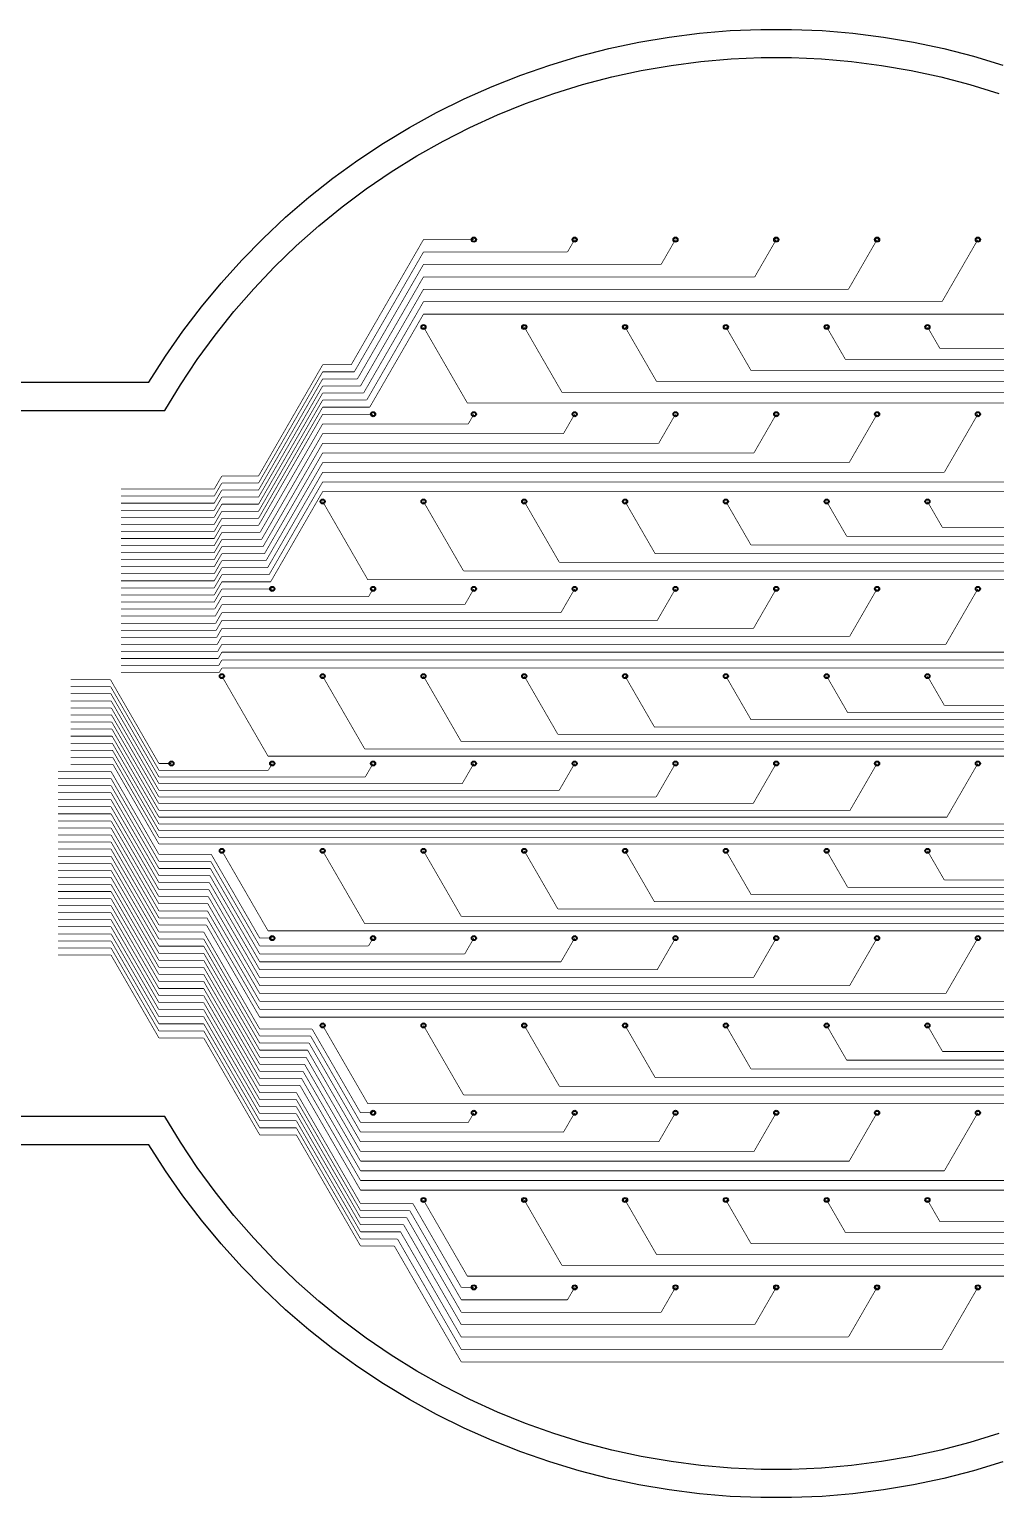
# Model space of a CAD drawing. Header units: metres. Extents: x -54999 to 54999, y -52014 to 54102.
# Drawn here: x -10581 to 3108, y -10398 to 10398 of the extents above; entities that cross this region are included whole.
import ezdxf

# ---------------------------------------------------------------- set-up
doc = ezdxf.new("R2010")
doc.units = ezdxf.units.M
for name, color, linetype in [('eDura_outline_ext', 6, 'Continuous'), ('eDura_outline_int', 6, 'Continuous'), ('etch', 3, 'Continuous'), ('metal', 4, 'Continuous')]:
    doc.layers.add(name, color=color, linetype=linetype)

msp = doc.modelspace()

# ---------------------------------------------------------------- linework, layer by layer
at = {"layer": 'eDura_outline_ext'}
for points in [[(-29088, 5400), (-8888, 5400), (-8888, 5400), (-8655, 5767), (-8406, 6124), (-8142, 6470), (-7865, 6805), (-7573, 7128), (-7269, 7438), (-6951, 7736), (-6622, 8020), (-6280, 8290), (-5928, 8545), (-5566, 8785), (-5194, 9010), (-4812, 9220), (-4422, 9413), (-4025, 9590), (-3620, 9750), (-3210, 9892), (-2793, 10018), (-2372, 10126), (-1946, 10216), (-1517, 10289), (-1086, 10343), (-652, 10380), (-218, 10398), (218, 10398), (652, 10380), (1086, 10343), (1517, 10289), (1946, 10216), (2372, 10126), (2793, 10018), (3210, 9892)], [(3210, -9892), (2793, -10018), (2372, -10126), (1946, -10216), (1517, -10289), (1086, -10343), (652, -10380), (218, -10398), (-218, -10398), (-652, -10380), (-1086, -10343), (-1517, -10289), (-1946, -10216), (-2372, -10126), (-2793, -10018), (-3210, -9892), (-3620, -9750), (-4025, -9590), (-4422, -9413), (-4812, -9220), (-5194, -9010), (-5566, -8785), (-5928, -8545), (-6280, -8290), (-6622, -8020), (-6951, -7736), (-7269, -7438), (-7573, -7128), (-7865, -6805), (-8142, -6470), (-8406, -6124), (-8655, -5767), (-8888, -5400), (-8888, -5400), (-29088, -5400)]]:
    msp.add_lwpolyline(points, dxfattribs=at)
at = {"layer": 'eDura_outline_int'}
for points in [[(-28660, 5000), (-8660, 5000), (-8660, 5000), (-8439, 5365), (-8202, 5721), (-7950, 6066), (-7683, 6401), (-7403, 6723), (-7109, 7033), (-6802, 7331), (-6482, 7614), (-6151, 7884), (-5808, 8140), (-5455, 8381), (-5092, 8606), (-4720, 8816), (-4339, 9010), (-3950, 9187), (-3554, 9347), (-3151, 9491), (-2743, 9617), (-2329, 9725), (-1912, 9816), (-1490, 9888), (-1067, 9943), (-641, 9979), (-214, 9998), (214, 9998), (641, 9979), (1067, 9943), (1490, 9888), (1912, 9816), (2329, 9725), (2743, 9617), (3151, 9491)], [(3151, -9491), (2743, -9617), (2329, -9725), (1912, -9816), (1490, -9888), (1067, -9943), (641, -9979), (214, -9998), (-214, -9998), (-641, -9979), (-1067, -9943), (-1490, -9888), (-1912, -9816), (-2329, -9725), (-2743, -9617), (-3151, -9491), (-3554, -9347), (-3950, -9187), (-4339, -9010), (-4720, -8816), (-5092, -8606), (-5455, -8381), (-5808, -8140), (-6151, -7884), (-6482, -7614), (-6802, -7331), (-7109, -7033), (-7403, -6723), (-7683, -6401), (-7950, -6066), (-8202, -5721), (-8439, -5365), (-8660, -5000), (-8660, -5000), (-28660, -5000)]]:
    msp.add_lwpolyline(points, dxfattribs=at)
at = {"layer": 'etch'}
for centre in [(-4284, 7420), (-2856, 7420), (-1428, 7420), (0, 7420), (1428, 7420), (2856, 7420), (-4998, 6183), (-3570, 6183), (-2142, 6183), (-714, 6183), (714, 6183), (2142, 6183), (-5712, 4947), (-4284, 4947), (-2856, 4947), (-1428, 4947), (0, 4947), (1428, 4947), (2856, 4947), (-6426, 3710), (-4998, 3710), (-3570, 3710), (-2142, 3710), (-714, 3710), (714, 3710), (2142, 3710), (-7140, 2473), (-5712, 2473), (-4284, 2473), (-2856, 2473), (-1428, 2473), (0, 2473), (1428, 2473), (2856, 2473), (-7854, 1237), (-6426, 1237), (-4998, 1237), (-3570, 1237), (-2142, 1237), (-714, 1237), (714, 1237), (2142, 1237), (-8568, 0), (-7140, 0), (-5712, 0), (-4284, 0), (-2856, 0), (-1428, 0), (0, 0), (1428, 0), (2856, 0), (-7854, -1237), (-6426, -1237), (-4998, -1237), (-3570, -1237), (-2142, -1237), (-714, -1237), (714, -1237), (2142, -1237), (-7140, -2473), (-5712, -2473), (-4284, -2473), (-2856, -2473), (-1428, -2473), (0, -2473), (1428, -2473), (2856, -2473), (-6426, -3710), (-4998, -3710), (-3570, -3710), (-2142, -3710), (-714, -3710), (714, -3710), (2142, -3710), (-5712, -4947), (-4284, -4947), (-2856, -4947), (-1428, -4947), (0, -4947), (1428, -4947), (2856, -4947), (-4998, -6183), (-3570, -6183), (-2142, -6183), (-714, -6183), (714, -6183), (2142, -6183), (-4284, -7420), (-2856, -7420), (-1428, -7420), (0, -7420), (1428, -7420), (2856, -7420)]:
    msp.add_circle(centre, 25, dxfattribs=at)
at = {"layer": 'metal'}
for points in [[(-4998, 7420, 10, 10, 0), (-6022, 5647, 10, 10, 0)], [(-4284, 7420, 10, 10, 0), (-4998, 7420, 10, 10, 0)], [(-4284, 7420, 10, 10, 0), (-4284, 7420, 10, 10, 0)], [(-2856, 7420, 10, 10, 0), (-2958, 7244, 10, 10, 0)], [(-1428, 7420, 10, 10, 0), (-1631, 7068, 10, 10, 0)], [(0, 7420, 10, 10, 0), (-305, 6892, 10, 10, 0)], [(1428, 7420, 10, 10, 0), (1022, 6716, 10, 10, 0)], [(2856, 7420, 10, 10, 0), (2348, 6540, 10, 10, 0)], [(-4998, 7244, 10, 10, 0), (-5978, 5547, 10, 10, 0)], [(-4998, 7068, 10, 10, 0), (-5934, 5447, 10, 10, 0)], [(-2958, 7244, 10, 10, 0), (-4998, 7244, 10, 10, 0)], [(-1631, 7068, 10, 10, 0), (-4998, 7068, 10, 10, 0)], [(-4998, 6892, 10, 10, 0), (-5890, 5347, 10, 10, 0)], [(-305, 6892, 10, 10, 0), (-4998, 6892, 10, 10, 0)], [(-4998, 6716, 10, 10, 0), (-5846, 5247, 10, 10, 0)], [(1022, 6716, 10, 10, 0), (-4998, 6716, 10, 10, 0)], [(-4998, 6540, 10, 10, 0), (-5802, 5147, 10, 10, 0)], [(2348, 6540, 10, 10, 0), (-4998, 6540, 10, 10, 0)], [(-4998, 6364, 10, 10, 0), (-5759, 5047, 10, 10, 0)], [(3674, 6364, 10, 10, 0), (-4998, 6364, 10, 10, 0)], [(-4998, 6183, 10, 10, 0), (-4376, 5105, 10, 10, 0)], [(-3570, 6183, 10, 10, 0), (-3037, 5259, 10, 10, 0)], [(-2142, 6183, 10, 10, 0), (-1697, 5413, 10, 10, 0)], [(-714, 6183, 10, 10, 0), (-358, 5567, 10, 10, 0)], [(714, 6183, 10, 10, 0), (981, 5721, 10, 10, 0)], [(2142, 6183, 10, 10, 0), (2320, 5875, 10, 10, 0)], [(2320, 5875, 10, 10, 0), (5712, 5875, 10, 10, 0)], [(-6426, 5647, 10, 10, 0), (-7334, 4073, 10, 10, 0)], [(-6022, 5647, 10, 10, 0), (-6426, 5647, 10, 10, 0)], [(-6426, 5647, 10, 10, 0), (-6426, 5647, 10, 10, 0)], [(981, 5721, 10, 10, 0), (5712, 5721, 10, 10, 0)], [(-6426, 5547, 10, 10, 0), (-7334, 3973, 10, 10, 0)], [(-6426, 5447, 10, 10, 0), (-7334, 3873, 10, 10, 0)], [(-5978, 5547, 10, 10, 0), (-6426, 5547, 10, 10, 0)], [(-6426, 5547, 10, 10, 0), (-6426, 5547, 10, 10, 0)], [(-5934, 5447, 10, 10, 0), (-6426, 5447, 10, 10, 0)], [(-6426, 5447, 10, 10, 0), (-6426, 5447, 10, 10, 0)], [(-1697, 5413, 10, 10, 0), (5712, 5413, 10, 10, 0)], [(-358, 5567, 10, 10, 0), (5712, 5567, 10, 10, 0)], [(-6426, 5347, 10, 10, 0), (-7334, 3773, 10, 10, 0)], [(-6426, 5247, 10, 10, 0), (-7334, 3673, 10, 10, 0)], [(-5890, 5347, 10, 10, 0), (-6426, 5347, 10, 10, 0)], [(-6426, 5347, 10, 10, 0), (-6426, 5347, 10, 10, 0)], [(-5846, 5247, 10, 10, 0), (-6426, 5247, 10, 10, 0)], [(-6426, 5247, 10, 10, 0), (-6426, 5247, 10, 10, 0)], [(-3037, 5259, 10, 10, 0), (5712, 5259, 10, 10, 0)], [(-6426, 5147, 10, 10, 0), (-7334, 3573, 10, 10, 0)], [(-6426, 5047, 10, 10, 0), (-7334, 3473, 10, 10, 0)], [(-5802, 5147, 10, 10, 0), (-6426, 5147, 10, 10, 0)], [(-6426, 5147, 10, 10, 0), (-6426, 5147, 10, 10, 0)], [(-5759, 5047, 10, 10, 0), (-6426, 5047, 10, 10, 0)], [(-6426, 5047, 10, 10, 0), (-6426, 5047, 10, 10, 0)], [(-4376, 5105, 10, 10, 0), (5712, 5105, 10, 10, 0)], [(-6426, 4947, 10, 10, 0), (-7334, 3373, 10, 10, 0)], [(-6426, 4810, 10, 10, 0), (-7313, 3273, 10, 10, 0)], [(-5712, 4947, 10, 10, 0), (-6426, 4947, 10, 10, 0)], [(-4363, 4810, 10, 10, 0), (-6426, 4810, 10, 10, 0)], [(-5712, 4947, 10, 10, 0), (-5712, 4947, 10, 10, 0)], [(-4284, 4947, 10, 10, 0), (-4363, 4810, 10, 10, 0)], [(-2856, 4947, 10, 10, 0), (-3014, 4673, 10, 10, 0)], [(-1428, 4947, 10, 10, 0), (-1665, 4536, 10, 10, 0)], [(0, 4947, 10, 10, 0), (-316, 4399, 10, 10, 0)], [(1428, 4947, 10, 10, 0), (1033, 4262, 10, 10, 0)], [(2856, 4947, 10, 10, 0), (2381, 4125, 10, 10, 0)], [(-6426, 4673, 10, 10, 0), (-7292, 3173, 10, 10, 0)], [(-3014, 4673, 10, 10, 0), (-6426, 4673, 10, 10, 0)], [(-6426, 4536, 10, 10, 0), (-7270, 3073, 10, 10, 0)], [(-6426, 4399, 10, 10, 0), (-7249, 2973, 10, 10, 0)], [(-1665, 4536, 10, 10, 0), (-6426, 4536, 10, 10, 0)], [(-316, 4399, 10, 10, 0), (-6426, 4399, 10, 10, 0)], [(-6426, 4262, 10, 10, 0), (-7228, 2873, 10, 10, 0)], [(1033, 4262, 10, 10, 0), (-6426, 4262, 10, 10, 0)], [(-7854, 4073, 10, 10, 0), (-7962, 3887, 10, 10, 0)], [(-7854, 3973, 10, 10, 0), (-7962, 3787, 10, 10, 0)], [(-7334, 4073, 10, 10, 0), (-7854, 4073, 10, 10, 0)], [(-7854, 4073, 10, 10, 0), (-7854, 4073, 10, 10, 0)], [(-7334, 3973, 10, 10, 0), (-7854, 3973, 10, 10, 0)], [(-7854, 3973, 10, 10, 0), (-7854, 3973, 10, 10, 0)], [(-6426, 4125, 10, 10, 0), (-7206, 2773, 10, 10, 0)], [(-6426, 3988, 10, 10, 0), (-7185, 2673, 10, 10, 0)], [(2381, 4125, 10, 10, 0), (-6426, 4125, 10, 10, 0)], [(3730, 3988, 10, 10, 0), (-6426, 3988, 10, 10, 0)], [(-7962, 3887, 10, 10, 0), (-9282, 3887, 10, 10, 0)], [(-7962, 3787, 10, 10, 0), (-9282, 3787, 10, 10, 0)], [(-7854, 3873, 10, 10, 0), (-7962, 3687, 10, 10, 0)], [(-7854, 3773, 10, 10, 0), (-7962, 3587, 10, 10, 0)], [(-7334, 3873, 10, 10, 0), (-7854, 3873, 10, 10, 0)], [(-7854, 3873, 10, 10, 0), (-7854, 3873, 10, 10, 0)], [(-7334, 3773, 10, 10, 0), (-7854, 3773, 10, 10, 0)], [(-7854, 3773, 10, 10, 0), (-7854, 3773, 10, 10, 0)], [(-6426, 3851, 10, 10, 0), (-7163, 2573, 10, 10, 0)], [(5079, 3851, 10, 10, 0), (-6426, 3851, 10, 10, 0)], [(-7962, 3687, 10, 10, 0), (-9282, 3687, 10, 10, 0)], [(-7962, 3587, 10, 10, 0), (-9282, 3587, 10, 10, 0)], [(-7854, 3673, 10, 10, 0), (-7962, 3487, 10, 10, 0)], [(-7854, 3573, 10, 10, 0), (-7962, 3387, 10, 10, 0)], [(-7334, 3673, 10, 10, 0), (-7854, 3673, 10, 10, 0)], [(-7854, 3673, 10, 10, 0), (-7854, 3673, 10, 10, 0)], [(-7334, 3573, 10, 10, 0), (-7854, 3573, 10, 10, 0)], [(-7854, 3573, 10, 10, 0), (-7854, 3573, 10, 10, 0)], [(-6426, 3710, 10, 10, 0), (-5787, 2603, 10, 10, 0)], [(-4998, 3710, 10, 10, 0), (-4430, 2726, 10, 10, 0)], [(-3570, 3710, 10, 10, 0), (-3073, 2849, 10, 10, 0)], [(-2142, 3710, 10, 10, 0), (-1716, 2972, 10, 10, 0)], [(-714, 3710, 10, 10, 0), (-359, 3095, 10, 10, 0)], [(714, 3710, 10, 10, 0), (998, 3218, 10, 10, 0)], [(2142, 3710, 10, 10, 0), (2355, 3341, 10, 10, 0)], [(-7962, 3487, 10, 10, 0), (-9282, 3487, 10, 10, 0)], [(-7962, 3387, 10, 10, 0), (-9282, 3387, 10, 10, 0)], [(-7854, 3473, 10, 10, 0), (-7962, 3287, 10, 10, 0)], [(-7854, 3373, 10, 10, 0), (-7962, 3187, 10, 10, 0)], [(-7334, 3473, 10, 10, 0), (-7854, 3473, 10, 10, 0)], [(-7854, 3473, 10, 10, 0), (-7854, 3473, 10, 10, 0)], [(-7334, 3373, 10, 10, 0), (-7854, 3373, 10, 10, 0)], [(-7854, 3373, 10, 10, 0), (-7854, 3373, 10, 10, 0)], [(2355, 3341, 10, 10, 0), (7140, 3341, 10, 10, 0)], [(-7962, 3287, 10, 10, 0), (-9282, 3287, 10, 10, 0)], [(-7962, 3187, 10, 10, 0), (-9282, 3187, 10, 10, 0)], [(-7854, 3273, 10, 10, 0), (-7962, 3087, 10, 10, 0)], [(-7854, 3173, 10, 10, 0), (-7962, 2987, 10, 10, 0)], [(-7313, 3273, 10, 10, 0), (-7854, 3273, 10, 10, 0)], [(-7854, 3273, 10, 10, 0), (-7854, 3273, 10, 10, 0)], [(-7292, 3173, 10, 10, 0), (-7854, 3173, 10, 10, 0)], [(-7854, 3173, 10, 10, 0), (-7854, 3173, 10, 10, 0)], [(998, 3218, 10, 10, 0), (7140, 3218, 10, 10, 0)], [(-7962, 3087, 10, 10, 0), (-9282, 3087, 10, 10, 0)], [(-7962, 2987, 10, 10, 0), (-9282, 2987, 10, 10, 0)], [(-7854, 3073, 10, 10, 0), (-7962, 2887, 10, 10, 0)], [(-7854, 2973, 10, 10, 0), (-7962, 2787, 10, 10, 0)], [(-7270, 3073, 10, 10, 0), (-7854, 3073, 10, 10, 0)], [(-7854, 3073, 10, 10, 0), (-7854, 3073, 10, 10, 0)], [(-7249, 2973, 10, 10, 0), (-7854, 2973, 10, 10, 0)], [(-7854, 2973, 10, 10, 0), (-7854, 2973, 10, 10, 0)], [(-1716, 2972, 10, 10, 0), (7140, 2972, 10, 10, 0)], [(-359, 3095, 10, 10, 0), (7140, 3095, 10, 10, 0)], [(-7962, 2887, 10, 10, 0), (-9282, 2887, 10, 10, 0)], [(-7962, 2787, 10, 10, 0), (-9282, 2787, 10, 10, 0)], [(-7854, 2873, 10, 10, 0), (-7962, 2687, 10, 10, 0)], [(-7854, 2773, 10, 10, 0), (-7962, 2587, 10, 10, 0)], [(-7228, 2873, 10, 10, 0), (-7854, 2873, 10, 10, 0)], [(-7854, 2873, 10, 10, 0), (-7854, 2873, 10, 10, 0)], [(-7206, 2773, 10, 10, 0), (-7854, 2773, 10, 10, 0)], [(-7854, 2773, 10, 10, 0), (-7854, 2773, 10, 10, 0)], [(-4430, 2726, 10, 10, 0), (7140, 2726, 10, 10, 0)], [(-3073, 2849, 10, 10, 0), (7140, 2849, 10, 10, 0)], [(-7962, 2687, 10, 10, 0), (-9282, 2687, 10, 10, 0)], [(-7962, 2587, 10, 10, 0), (-9282, 2587, 10, 10, 0)], [(-7854, 2673, 10, 10, 0), (-7962, 2487, 10, 10, 0)], [(-7854, 2573, 10, 10, 0), (-7962, 2387, 10, 10, 0)], [(-7185, 2673, 10, 10, 0), (-7854, 2673, 10, 10, 0)], [(-7854, 2673, 10, 10, 0), (-7854, 2673, 10, 10, 0)], [(-7163, 2573, 10, 10, 0), (-7854, 2573, 10, 10, 0)], [(-7854, 2573, 10, 10, 0), (-7854, 2573, 10, 10, 0)], [(-5787, 2603, 10, 10, 0), (7140, 2603, 10, 10, 0)], [(-7962, 2487, 10, 10, 0), (-9282, 2487, 10, 10, 0)], [(-7962, 2387, 10, 10, 0), (-9282, 2387, 10, 10, 0)], [(-7962, 2287, 10, 10, 0), (-9282, 2287, 10, 10, 0)], [(-7854, 2473, 10, 10, 0), (-7962, 2287, 10, 10, 0)], [(-7854, 2361, 10, 10, 0), (-7955, 2187, 10, 10, 0)], [(-7140, 2473, 10, 10, 0), (-7854, 2473, 10, 10, 0)], [(-5777, 2361, 10, 10, 0), (-7854, 2361, 10, 10, 0)], [(-7140, 2473, 10, 10, 0), (-7140, 2473, 10, 10, 0)], [(-5712, 2473, 10, 10, 0), (-5777, 2361, 10, 10, 0)], [(-4284, 2473, 10, 10, 0), (-4413, 2249, 10, 10, 0)], [(-2856, 2473, 10, 10, 0), (-3050, 2137, 10, 10, 0)], [(-1428, 2473, 10, 10, 0), (-1687, 2025, 10, 10, 0)], [(0, 2473, 10, 10, 0), (-323, 1913, 10, 10, 0)], [(1428, 2473, 10, 10, 0), (1040, 1801, 10, 10, 0)], [(2856, 2473, 10, 10, 0), (2403, 1689, 10, 10, 0)], [(-7955, 2187, 10, 10, 0), (-9282, 2187, 10, 10, 0)], [(-7948, 2087, 10, 10, 0), (-9282, 2087, 10, 10, 0)], [(-7854, 2249, 10, 10, 0), (-7948, 2087, 10, 10, 0)], [(-7854, 2137, 10, 10, 0), (-7941, 1987, 10, 10, 0)], [(-4413, 2249, 10, 10, 0), (-7854, 2249, 10, 10, 0)], [(-3050, 2137, 10, 10, 0), (-7854, 2137, 10, 10, 0)], [(-7941, 1987, 10, 10, 0), (-9282, 1987, 10, 10, 0)], [(-7934, 1887, 10, 10, 0), (-9282, 1887, 10, 10, 0)], [(-7854, 2025, 10, 10, 0), (-7934, 1887, 10, 10, 0)], [(-7854, 1913, 10, 10, 0), (-7927, 1787, 10, 10, 0)], [(-1687, 2025, 10, 10, 0), (-7854, 2025, 10, 10, 0)], [(-323, 1913, 10, 10, 0), (-7854, 1913, 10, 10, 0)], [(-7927, 1787, 10, 10, 0), (-9282, 1787, 10, 10, 0)], [(-7920, 1687, 10, 10, 0), (-9282, 1687, 10, 10, 0)], [(-7854, 1801, 10, 10, 0), (-7920, 1687, 10, 10, 0)], [(-7854, 1689, 10, 10, 0), (-7913, 1587, 10, 10, 0)], [(1040, 1801, 10, 10, 0), (-7854, 1801, 10, 10, 0)], [(2403, 1689, 10, 10, 0), (-7854, 1689, 10, 10, 0)], [(-7913, 1587, 10, 10, 0), (-9282, 1587, 10, 10, 0)], [(-7906, 1487, 10, 10, 0), (-9282, 1487, 10, 10, 0)], [(-7854, 1577, 10, 10, 0), (-7906, 1487, 10, 10, 0)], [(-7854, 1465, 10, 10, 0), (-7899, 1387, 10, 10, 0)], [(3767, 1577, 10, 10, 0), (-7854, 1577, 10, 10, 0)], [(5130, 1465, 10, 10, 0), (-7854, 1465, 10, 10, 0)], [(-7899, 1387, 10, 10, 0), (-9282, 1387, 10, 10, 0)], [(-7893, 1287, 10, 10, 0), (-9282, 1287, 10, 10, 0)], [(-7854, 1353, 10, 10, 0), (-7893, 1287, 10, 10, 0)], [(6493, 1353, 10, 10, 0), (-7854, 1353, 10, 10, 0)], [(-9432, 1187, 10, 10, 0), (-9996, 1187, 10, 10, 0)], [(-9429, 1087, 10, 10, 0), (-9996, 1087, 10, 10, 0)], [(-8746, 0, 10, 10, 0), (-9432, 1187, 10, 10, 0)], [(-8746, -95, 10, 10, 0), (-9429, 1087, 10, 10, 0)], [(-7854, 1237, 10, 10, 0), (-7200, 104, 10, 10, 0)], [(-6426, 1237, 10, 10, 0), (-5831, 207, 10, 10, 0)], [(-4998, 1237, 10, 10, 0), (-4463, 310, 10, 10, 0)], [(-3570, 1237, 10, 10, 0), (-3094, 413, 10, 10, 0)], [(-2142, 1237, 10, 10, 0), (-1726, 516, 10, 10, 0)], [(-714, 1237, 10, 10, 0), (-357, 619, 10, 10, 0)], [(714, 1237, 10, 10, 0), (1011, 722, 10, 10, 0)], [(2142, 1237, 10, 10, 0), (2380, 825, 10, 10, 0)], [(-9426, 987, 10, 10, 0), (-9996, 987, 10, 10, 0)], [(-9423, 887, 10, 10, 0), (-9996, 887, 10, 10, 0)], [(-8746, -190, 10, 10, 0), (-9426, 987, 10, 10, 0)], [(-8746, -285, 10, 10, 0), (-9423, 887, 10, 10, 0)], [(-9420, 787, 10, 10, 0), (-9996, 787, 10, 10, 0)], [(-9417, 687, 10, 10, 0), (-9996, 687, 10, 10, 0)], [(-8746, -380, 10, 10, 0), (-9420, 787, 10, 10, 0)], [(-8746, -475, 10, 10, 0), (-9417, 687, 10, 10, 0)], [(1011, 722, 10, 10, 0), (8568, 722, 10, 10, 0)], [(2380, 825, 10, 10, 0), (8568, 825, 10, 10, 0)], [(-9414, 587, 10, 10, 0), (-9996, 587, 10, 10, 0)], [(-9411, 487, 10, 10, 0), (-9996, 487, 10, 10, 0)], [(-8746, -570, 10, 10, 0), (-9414, 587, 10, 10, 0)], [(-8746, -665, 10, 10, 0), (-9411, 487, 10, 10, 0)], [(-3094, 413, 10, 10, 0), (8568, 413, 10, 10, 0)], [(-1726, 516, 10, 10, 0), (8568, 516, 10, 10, 0)], [(-357, 619, 10, 10, 0), (8568, 619, 10, 10, 0)], [(-9409, 387, 10, 10, 0), (-9996, 387, 10, 10, 0)], [(-9406, 287, 10, 10, 0), (-9996, 287, 10, 10, 0)], [(-8746, -760, 10, 10, 0), (-9409, 387, 10, 10, 0)], [(-8746, -855, 10, 10, 0), (-9406, 287, 10, 10, 0)], [(-5831, 207, 10, 10, 0), (8568, 207, 10, 10, 0)], [(-4463, 310, 10, 10, 0), (8568, 310, 10, 10, 0)], [(-9403, 187, 10, 10, 0), (-9996, 187, 10, 10, 0)], [(-9400, 87, 10, 10, 0), (-9996, 87, 10, 10, 0)], [(-8746, -950, 10, 10, 0), (-9403, 187, 10, 10, 0)], [(-8746, -1045, 10, 10, 0), (-9400, 87, 10, 10, 0)], [(-8568, 0, 10, 10, 0), (-8746, 0, 10, 10, 0)], [(-8568, 0, 10, 10, 0), (-8568, 0, 10, 10, 0)], [(-7200, 104, 10, 10, 0), (8568, 104, 10, 10, 0)], [(-7140, 0, 10, 10, 0), (-7195, -95, 10, 10, 0)], [(-5712, 0, 10, 10, 0), (-5822, -190, 10, 10, 0)], [(-4284, 0, 10, 10, 0), (-4449, -285, 10, 10, 0)], [(-2856, 0, 10, 10, 0), (-3075, -380, 10, 10, 0)], [(-1428, 0, 10, 10, 0), (-1702, -475, 10, 10, 0)], [(0, 0, 10, 10, 0), (-329, -570, 10, 10, 0)], [(1428, 0, 10, 10, 0), (1044, -665, 10, 10, 0)], [(2856, 0, 10, 10, 0), (2417, -760, 10, 10, 0)], [(-9424, -113, 10, 10, 0), (-10174, -113, 10, 10, 0)], [(-9397, -13, 10, 10, 0), (-9996, -13, 10, 10, 0)], [(-8746, -1287, 10, 10, 0), (-9424, -113, 10, 10, 0)], [(-8746, -1140, 10, 10, 0), (-9397, -13, 10, 10, 0)], [(-7195, -95, 10, 10, 0), (-8746, -95, 10, 10, 0)], [(-5822, -190, 10, 10, 0), (-8746, -190, 10, 10, 0)], [(-9424, -213, 10, 10, 0), (-10174, -213, 10, 10, 0)], [(-9424, -313, 10, 10, 0), (-10174, -313, 10, 10, 0)], [(-9424, -413, 10, 10, 0), (-10174, -413, 10, 10, 0)], [(-8746, -1387, 10, 10, 0), (-9424, -213, 10, 10, 0)], [(-8746, -1487, 10, 10, 0), (-9424, -313, 10, 10, 0)], [(-8746, -1587, 10, 10, 0), (-9424, -413, 10, 10, 0)], [(-4449, -285, 10, 10, 0), (-8746, -285, 10, 10, 0)], [(-3075, -380, 10, 10, 0), (-8746, -380, 10, 10, 0)], [(-9424, -513, 10, 10, 0), (-10174, -513, 10, 10, 0)], [(-9424, -613, 10, 10, 0), (-10174, -613, 10, 10, 0)], [(-8746, -1687, 10, 10, 0), (-9424, -513, 10, 10, 0)], [(-8746, -1787, 10, 10, 0), (-9424, -613, 10, 10, 0)], [(-1702, -475, 10, 10, 0), (-8746, -475, 10, 10, 0)], [(-329, -570, 10, 10, 0), (-8746, -570, 10, 10, 0)], [(-9424, -713, 10, 10, 0), (-10174, -713, 10, 10, 0)], [(-9424, -813, 10, 10, 0), (-10174, -813, 10, 10, 0)], [(-8746, -1887, 10, 10, 0), (-9424, -713, 10, 10, 0)], [(-8746, -1987, 10, 10, 0), (-9424, -813, 10, 10, 0)], [(1044, -665, 10, 10, 0), (-8746, -665, 10, 10, 0)], [(2417, -760, 10, 10, 0), (-8746, -760, 10, 10, 0)], [(-9424, -913, 10, 10, 0), (-10174, -913, 10, 10, 0)], [(-9424, -1013, 10, 10, 0), (-10174, -1013, 10, 10, 0)], [(-8746, -2087, 10, 10, 0), (-9424, -913, 10, 10, 0)], [(-8746, -2187, 10, 10, 0), (-9424, -1013, 10, 10, 0)], [(3790, -855, 10, 10, 0), (-8746, -855, 10, 10, 0)], [(5164, -950, 10, 10, 0), (-8746, -950, 10, 10, 0)], [(-9424, -1113, 10, 10, 0), (-10174, -1113, 10, 10, 0)], [(-9424, -1213, 10, 10, 0), (-10174, -1213, 10, 10, 0)], [(-8746, -2287, 10, 10, 0), (-9424, -1113, 10, 10, 0)], [(-8746, -2387, 10, 10, 0), (-9424, -1213, 10, 10, 0)], [(6537, -1045, 10, 10, 0), (-8746, -1045, 10, 10, 0)], [(7910, -1140, 10, 10, 0), (-8746, -1140, 10, 10, 0)], [(-7854, -1237, 10, 10, 0), (-7200, -2370, 10, 10, 0)], [(-6426, -1237, 10, 10, 0), (-5831, -2267, 10, 10, 0)], [(-4998, -1237, 10, 10, 0), (-4463, -2164, 10, 10, 0)], [(-3570, -1237, 10, 10, 0), (-3094, -2061, 10, 10, 0)], [(-2142, -1237, 10, 10, 0), (-1726, -1958, 10, 10, 0)], [(-714, -1237, 10, 10, 0), (-357, -1855, 10, 10, 0)], [(714, -1237, 10, 10, 0), (1011, -1752, 10, 10, 0)], [(2142, -1237, 10, 10, 0), (2380, -1649, 10, 10, 0)], [(-9424, -1313, 10, 10, 0), (-10174, -1313, 10, 10, 0)], [(-9424, -1413, 10, 10, 0), (-10174, -1413, 10, 10, 0)], [(-8746, -2487, 10, 10, 0), (-9424, -1313, 10, 10, 0)], [(-8746, -2587, 10, 10, 0), (-9424, -1413, 10, 10, 0)], [(-8004, -1287, 10, 10, 0), (-8746, -1287, 10, 10, 0)], [(-8746, -1287, 10, 10, 0), (-8746, -1287, 10, 10, 0)], [(-8011, -1387, 10, 10, 0), (-8746, -1387, 10, 10, 0)], [(-8746, -1387, 10, 10, 0), (-8746, -1387, 10, 10, 0)], [(-7318, -2585, 10, 10, 0), (-8011, -1387, 10, 10, 0)], [(-7318, -2473, 10, 10, 0), (-8004, -1287, 10, 10, 0)], [(-9424, -1513, 10, 10, 0), (-10174, -1513, 10, 10, 0)], [(-9424, -1613, 10, 10, 0), (-10174, -1613, 10, 10, 0)], [(-8746, -2687, 10, 10, 0), (-9424, -1513, 10, 10, 0)], [(-8746, -2787, 10, 10, 0), (-9424, -1613, 10, 10, 0)], [(-8017, -1487, 10, 10, 0), (-8746, -1487, 10, 10, 0)], [(-8746, -1487, 10, 10, 0), (-8746, -1487, 10, 10, 0)], [(-8024, -1587, 10, 10, 0), (-8746, -1587, 10, 10, 0)], [(-8746, -1587, 10, 10, 0), (-8746, -1587, 10, 10, 0)], [(-7318, -2809, 10, 10, 0), (-8024, -1587, 10, 10, 0)], [(-7318, -2697, 10, 10, 0), (-8017, -1487, 10, 10, 0)], [(2380, -1649, 10, 10, 0), (8032, -1649, 10, 10, 0)], [(-9424, -1713, 10, 10, 0), (-10174, -1713, 10, 10, 0)], [(-9424, -1813, 10, 10, 0), (-10174, -1813, 10, 10, 0)], [(-8746, -2887, 10, 10, 0), (-9424, -1713, 10, 10, 0)], [(-8746, -2987, 10, 10, 0), (-9424, -1813, 10, 10, 0)], [(-8031, -1687, 10, 10, 0), (-8746, -1687, 10, 10, 0)], [(-8746, -1687, 10, 10, 0), (-8746, -1687, 10, 10, 0)], [(-8038, -1787, 10, 10, 0), (-8746, -1787, 10, 10, 0)], [(-8746, -1787, 10, 10, 0), (-8746, -1787, 10, 10, 0)], [(-7318, -3033, 10, 10, 0), (-8038, -1787, 10, 10, 0)], [(-7318, -2921, 10, 10, 0), (-8031, -1687, 10, 10, 0)], [(-357, -1855, 10, 10, 0), (8032, -1855, 10, 10, 0)], [(1011, -1752, 10, 10, 0), (8032, -1752, 10, 10, 0)], [(-9424, -1913, 10, 10, 0), (-10174, -1913, 10, 10, 0)], [(-9424, -2013, 10, 10, 0), (-10174, -2013, 10, 10, 0)], [(-8746, -3087, 10, 10, 0), (-9424, -1913, 10, 10, 0)], [(-8746, -3187, 10, 10, 0), (-9424, -2013, 10, 10, 0)], [(-8045, -1887, 10, 10, 0), (-8746, -1887, 10, 10, 0)], [(-8746, -1887, 10, 10, 0), (-8746, -1887, 10, 10, 0)], [(-8052, -1987, 10, 10, 0), (-8746, -1987, 10, 10, 0)], [(-8746, -1987, 10, 10, 0), (-8746, -1987, 10, 10, 0)], [(-7318, -3257, 10, 10, 0), (-8052, -1987, 10, 10, 0)], [(-7318, -3145, 10, 10, 0), (-8045, -1887, 10, 10, 0)], [(-3094, -2061, 10, 10, 0), (8032, -2061, 10, 10, 0)], [(-1726, -1958, 10, 10, 0), (8032, -1958, 10, 10, 0)], [(-9424, -2113, 10, 10, 0), (-10174, -2113, 10, 10, 0)], [(-9424, -2213, 10, 10, 0), (-10174, -2213, 10, 10, 0)], [(-8746, -3287, 10, 10, 0), (-9424, -2113, 10, 10, 0)], [(-8746, -3387, 10, 10, 0), (-9424, -2213, 10, 10, 0)], [(-8059, -2087, 10, 10, 0), (-8746, -2087, 10, 10, 0)], [(-8746, -2087, 10, 10, 0), (-8746, -2087, 10, 10, 0)], [(-8066, -2187, 10, 10, 0), (-8746, -2187, 10, 10, 0)], [(-8746, -2187, 10, 10, 0), (-8746, -2187, 10, 10, 0)], [(-8073, -2287, 10, 10, 0), (-8746, -2287, 10, 10, 0)], [(-8746, -2287, 10, 10, 0), (-8746, -2287, 10, 10, 0)], [(-7318, -3593, 10, 10, 0), (-8073, -2287, 10, 10, 0)], [(-7318, -3481, 10, 10, 0), (-8066, -2187, 10, 10, 0)], [(-7318, -3369, 10, 10, 0), (-8059, -2087, 10, 10, 0)], [(-5831, -2267, 10, 10, 0), (8032, -2267, 10, 10, 0)], [(-4463, -2164, 10, 10, 0), (8032, -2164, 10, 10, 0)], [(-9424, -2313, 10, 10, 0), (-10174, -2313, 10, 10, 0)], [(-9424, -2413, 10, 10, 0), (-10174, -2413, 10, 10, 0)], [(-8746, -3487, 10, 10, 0), (-9424, -2313, 10, 10, 0)], [(-8746, -3587, 10, 10, 0), (-9424, -2413, 10, 10, 0)], [(-8111, -2387, 10, 10, 0), (-8746, -2387, 10, 10, 0)], [(-8746, -2387, 10, 10, 0), (-8746, -2387, 10, 10, 0)], [(-8111, -2487, 10, 10, 0), (-8746, -2487, 10, 10, 0)], [(-8746, -2487, 10, 10, 0), (-8746, -2487, 10, 10, 0)], [(-7318, -3760, 10, 10, 0), (-8111, -2387, 10, 10, 0)], [(-7318, -3860, 10, 10, 0), (-8111, -2487, 10, 10, 0)], [(-7140, -2473, 10, 10, 0), (-7318, -2473, 10, 10, 0)], [(-7200, -2370, 10, 10, 0), (8032, -2370, 10, 10, 0)], [(-7140, -2473, 10, 10, 0), (-7140, -2473, 10, 10, 0)], [(-5712, -2473, 10, 10, 0), (-5777, -2585, 10, 10, 0)], [(-4284, -2473, 10, 10, 0), (-4413, -2697, 10, 10, 0)], [(-2856, -2473, 10, 10, 0), (-3050, -2809, 10, 10, 0)], [(-1428, -2473, 10, 10, 0), (-1687, -2921, 10, 10, 0)], [(0, -2473, 10, 10, 0), (-323, -3033, 10, 10, 0)], [(1428, -2473, 10, 10, 0), (1040, -3145, 10, 10, 0)], [(2856, -2473, 10, 10, 0), (2403, -3257, 10, 10, 0)], [(-9424, -2513, 10, 10, 0), (-10174, -2513, 10, 10, 0)], [(-9424, -2613, 10, 10, 0), (-10174, -2613, 10, 10, 0)], [(-8746, -3687, 10, 10, 0), (-9424, -2513, 10, 10, 0)], [(-8746, -3787, 10, 10, 0), (-9424, -2613, 10, 10, 0)], [(-8111, -2587, 10, 10, 0), (-8746, -2587, 10, 10, 0)], [(-8746, -2587, 10, 10, 0), (-8746, -2587, 10, 10, 0)], [(-8111, -2687, 10, 10, 0), (-8746, -2687, 10, 10, 0)], [(-8746, -2687, 10, 10, 0), (-8746, -2687, 10, 10, 0)], [(-7318, -3960, 10, 10, 0), (-8111, -2587, 10, 10, 0)], [(-7318, -4060, 10, 10, 0), (-8111, -2687, 10, 10, 0)], [(-5777, -2585, 10, 10, 0), (-7318, -2585, 10, 10, 0)], [(-4413, -2697, 10, 10, 0), (-7318, -2697, 10, 10, 0)], [(-9424, -2713, 10, 10, 0), (-10174, -2713, 10, 10, 0)], [(-8746, -3887, 10, 10, 0), (-9424, -2713, 10, 10, 0)], [(-8111, -2787, 10, 10, 0), (-8746, -2787, 10, 10, 0)], [(-8746, -2787, 10, 10, 0), (-8746, -2787, 10, 10, 0)], [(-8111, -2887, 10, 10, 0), (-8746, -2887, 10, 10, 0)], [(-8746, -2887, 10, 10, 0), (-8746, -2887, 10, 10, 0)], [(-7318, -4160, 10, 10, 0), (-8111, -2787, 10, 10, 0)], [(-7318, -4260, 10, 10, 0), (-8111, -2887, 10, 10, 0)], [(-3050, -2809, 10, 10, 0), (-7318, -2809, 10, 10, 0)], [(-8111, -2987, 10, 10, 0), (-8746, -2987, 10, 10, 0)], [(-8746, -2987, 10, 10, 0), (-8746, -2987, 10, 10, 0)], [(-8111, -3087, 10, 10, 0), (-8746, -3087, 10, 10, 0)], [(-8746, -3087, 10, 10, 0), (-8746, -3087, 10, 10, 0)], [(-7318, -4360, 10, 10, 0), (-8111, -2987, 10, 10, 0)], [(-7318, -4460, 10, 10, 0), (-8111, -3087, 10, 10, 0)], [(-1687, -2921, 10, 10, 0), (-7318, -2921, 10, 10, 0)], [(-323, -3033, 10, 10, 0), (-7318, -3033, 10, 10, 0)], [(-8111, -3187, 10, 10, 0), (-8746, -3187, 10, 10, 0)], [(-8746, -3187, 10, 10, 0), (-8746, -3187, 10, 10, 0)], [(-8111, -3287, 10, 10, 0), (-8746, -3287, 10, 10, 0)], [(-8746, -3287, 10, 10, 0), (-8746, -3287, 10, 10, 0)], [(-7318, -4560, 10, 10, 0), (-8111, -3187, 10, 10, 0)], [(-7318, -4660, 10, 10, 0), (-8111, -3287, 10, 10, 0)], [(1040, -3145, 10, 10, 0), (-7318, -3145, 10, 10, 0)], [(2403, -3257, 10, 10, 0), (-7318, -3257, 10, 10, 0)], [(-8111, -3387, 10, 10, 0), (-8746, -3387, 10, 10, 0)], [(-8746, -3387, 10, 10, 0), (-8746, -3387, 10, 10, 0)], [(-8111, -3487, 10, 10, 0), (-8746, -3487, 10, 10, 0)], [(-8746, -3487, 10, 10, 0), (-8746, -3487, 10, 10, 0)], [(-7318, -4760, 10, 10, 0), (-8111, -3387, 10, 10, 0)], [(-7318, -4860, 10, 10, 0), (-8111, -3487, 10, 10, 0)], [(3767, -3369, 10, 10, 0), (-7318, -3369, 10, 10, 0)], [(5130, -3481, 10, 10, 0), (-7318, -3481, 10, 10, 0)], [(-8111, -3587, 10, 10, 0), (-8746, -3587, 10, 10, 0)], [(-8746, -3587, 10, 10, 0), (-8746, -3587, 10, 10, 0)], [(-8111, -3687, 10, 10, 0), (-8746, -3687, 10, 10, 0)], [(-8746, -3687, 10, 10, 0), (-8746, -3687, 10, 10, 0)], [(-7318, -4960, 10, 10, 0), (-8111, -3587, 10, 10, 0)], [(-7318, -5060, 10, 10, 0), (-8111, -3687, 10, 10, 0)], [(6493, -3593, 10, 10, 0), (-7318, -3593, 10, 10, 0)], [(-6426, -3710, 10, 10, 0), (-5787, -4817, 10, 10, 0)], [(-4998, -3710, 10, 10, 0), (-4430, -4694, 10, 10, 0)], [(-3570, -3710, 10, 10, 0), (-3073, -4571, 10, 10, 0)], [(-2142, -3710, 10, 10, 0), (-1716, -4448, 10, 10, 0)], [(-714, -3710, 10, 10, 0), (-359, -4325, 10, 10, 0)], [(714, -3710, 10, 10, 0), (998, -4202, 10, 10, 0)], [(2142, -3710, 10, 10, 0), (2355, -4079, 10, 10, 0)], [(-8111, -3787, 10, 10, 0), (-8746, -3787, 10, 10, 0)], [(-8746, -3787, 10, 10, 0), (-8746, -3787, 10, 10, 0)], [(-8111, -3887, 10, 10, 0), (-8746, -3887, 10, 10, 0)], [(-8746, -3887, 10, 10, 0), (-8746, -3887, 10, 10, 0)], [(-7318, -5160, 10, 10, 0), (-8111, -3787, 10, 10, 0)], [(-7318, -5260, 10, 10, 0), (-8111, -3887, 10, 10, 0)], [(-6576, -3760, 10, 10, 0), (-7318, -3760, 10, 10, 0)], [(-7318, -3760, 10, 10, 0), (-7318, -3760, 10, 10, 0)], [(-6597, -3860, 10, 10, 0), (-7318, -3860, 10, 10, 0)], [(-7318, -3860, 10, 10, 0), (-7318, -3860, 10, 10, 0)], [(-5890, -5084, 10, 10, 0), (-6597, -3860, 10, 10, 0)], [(-5890, -4947, 10, 10, 0), (-6576, -3760, 10, 10, 0)], [(-6618, -3960, 10, 10, 0), (-7318, -3960, 10, 10, 0)], [(-7318, -3960, 10, 10, 0), (-7318, -3960, 10, 10, 0)], [(-6640, -4060, 10, 10, 0), (-7318, -4060, 10, 10, 0)], [(-7318, -4060, 10, 10, 0), (-7318, -4060, 10, 10, 0)], [(-6661, -4160, 10, 10, 0), (-7318, -4160, 10, 10, 0)], [(-7318, -4160, 10, 10, 0), (-7318, -4160, 10, 10, 0)], [(-5890, -5495, 10, 10, 0), (-6661, -4160, 10, 10, 0)], [(-5890, -5358, 10, 10, 0), (-6640, -4060, 10, 10, 0)], [(-5890, -5221, 10, 10, 0), (-6618, -3960, 10, 10, 0)], [(2355, -4079, 10, 10, 0), (6604, -4079, 10, 10, 0)], [(-6682, -4260, 10, 10, 0), (-7318, -4260, 10, 10, 0)], [(-7318, -4260, 10, 10, 0), (-7318, -4260, 10, 10, 0)], [(-6704, -4360, 10, 10, 0), (-7318, -4360, 10, 10, 0)], [(-7318, -4360, 10, 10, 0), (-7318, -4360, 10, 10, 0)], [(-5890, -5769, 10, 10, 0), (-6704, -4360, 10, 10, 0)], [(-5890, -5632, 10, 10, 0), (-6682, -4260, 10, 10, 0)], [(-359, -4325, 10, 10, 0), (6604, -4325, 10, 10, 0)], [(998, -4202, 10, 10, 0), (6604, -4202, 10, 10, 0)], [(-6725, -4460, 10, 10, 0), (-7318, -4460, 10, 10, 0)], [(-7318, -4460, 10, 10, 0), (-7318, -4460, 10, 10, 0)], [(-6747, -4560, 10, 10, 0), (-7318, -4560, 10, 10, 0)], [(-7318, -4560, 10, 10, 0), (-7318, -4560, 10, 10, 0)], [(-5890, -6043, 10, 10, 0), (-6747, -4560, 10, 10, 0)], [(-5890, -5906, 10, 10, 0), (-6725, -4460, 10, 10, 0)], [(-3073, -4571, 10, 10, 0), (6604, -4571, 10, 10, 0)], [(-1716, -4448, 10, 10, 0), (6604, -4448, 10, 10, 0)], [(-6799, -4660, 10, 10, 0), (-7318, -4660, 10, 10, 0)], [(-7318, -4660, 10, 10, 0), (-7318, -4660, 10, 10, 0)], [(-6799, -4760, 10, 10, 0), (-7318, -4760, 10, 10, 0)], [(-7318, -4760, 10, 10, 0), (-7318, -4760, 10, 10, 0)], [(-5890, -6233, 10, 10, 0), (-6799, -4660, 10, 10, 0)], [(-5890, -6333, 10, 10, 0), (-6799, -4760, 10, 10, 0)], [(-4430, -4694, 10, 10, 0), (6604, -4694, 10, 10, 0)], [(-6799, -4860, 10, 10, 0), (-7318, -4860, 10, 10, 0)], [(-7318, -4860, 10, 10, 0), (-7318, -4860, 10, 10, 0)], [(-6799, -4960, 10, 10, 0), (-7318, -4960, 10, 10, 0)], [(-7318, -4960, 10, 10, 0), (-7318, -4960, 10, 10, 0)], [(-5890, -6433, 10, 10, 0), (-6799, -4860, 10, 10, 0)], [(-5890, -6533, 10, 10, 0), (-6799, -4960, 10, 10, 0)], [(-5712, -4947, 10, 10, 0), (-5890, -4947, 10, 10, 0)], [(-5787, -4817, 10, 10, 0), (6604, -4817, 10, 10, 0)], [(-5712, -4947, 10, 10, 0), (-5712, -4947, 10, 10, 0)], [(-4284, -4947, 10, 10, 0), (-4363, -5084, 10, 10, 0)], [(-2856, -4947, 10, 10, 0), (-3014, -5221, 10, 10, 0)], [(-1428, -4947, 10, 10, 0), (-1665, -5358, 10, 10, 0)], [(0, -4947, 10, 10, 0), (-316, -5495, 10, 10, 0)], [(1428, -4947, 10, 10, 0), (1033, -5632, 10, 10, 0)], [(2856, -4947, 10, 10, 0), (2381, -5769, 10, 10, 0)], [(-6799, -5060, 10, 10, 0), (-7318, -5060, 10, 10, 0)], [(-7318, -5060, 10, 10, 0), (-7318, -5060, 10, 10, 0)], [(-6799, -5160, 10, 10, 0), (-7318, -5160, 10, 10, 0)], [(-7318, -5160, 10, 10, 0), (-7318, -5160, 10, 10, 0)], [(-5890, -6633, 10, 10, 0), (-6799, -5060, 10, 10, 0)], [(-5890, -6733, 10, 10, 0), (-6799, -5160, 10, 10, 0)], [(-4363, -5084, 10, 10, 0), (-5890, -5084, 10, 10, 0)], [(-6799, -5260, 10, 10, 0), (-7318, -5260, 10, 10, 0)], [(-7318, -5260, 10, 10, 0), (-7318, -5260, 10, 10, 0)], [(-5890, -6833, 10, 10, 0), (-6799, -5260, 10, 10, 0)], [(-3014, -5221, 10, 10, 0), (-5890, -5221, 10, 10, 0)], [(-1665, -5358, 10, 10, 0), (-5890, -5358, 10, 10, 0)], [(-316, -5495, 10, 10, 0), (-5890, -5495, 10, 10, 0)], [(1033, -5632, 10, 10, 0), (-5890, -5632, 10, 10, 0)], [(2381, -5769, 10, 10, 0), (-5890, -5769, 10, 10, 0)], [(3730, -5906, 10, 10, 0), (-5890, -5906, 10, 10, 0)], [(5079, -6043, 10, 10, 0), (-5890, -6043, 10, 10, 0)], [(-5148, -6233, 10, 10, 0), (-5890, -6233, 10, 10, 0)], [(-5890, -6233, 10, 10, 0), (-5890, -6233, 10, 10, 0)], [(-4462, -7420, 10, 10, 0), (-5148, -6233, 10, 10, 0)], [(-4998, -6183, 10, 10, 0), (-4376, -7261, 10, 10, 0)], [(-3570, -6183, 10, 10, 0), (-3037, -7107, 10, 10, 0)], [(-2142, -6183, 10, 10, 0), (-1697, -6953, 10, 10, 0)], [(-714, -6183, 10, 10, 0), (-358, -6799, 10, 10, 0)], [(714, -6183, 10, 10, 0), (981, -6645, 10, 10, 0)], [(2142, -6183, 10, 10, 0), (2320, -6491, 10, 10, 0)], [(-5192, -6333, 10, 10, 0), (-5890, -6333, 10, 10, 0)], [(-5890, -6333, 10, 10, 0), (-5890, -6333, 10, 10, 0)], [(-5235, -6433, 10, 10, 0), (-5890, -6433, 10, 10, 0)], [(-5890, -6433, 10, 10, 0), (-5890, -6433, 10, 10, 0)], [(-4462, -7772, 10, 10, 0), (-5235, -6433, 10, 10, 0)], [(-4462, -7596, 10, 10, 0), (-5192, -6333, 10, 10, 0)], [(-5279, -6533, 10, 10, 0), (-5890, -6533, 10, 10, 0)], [(-5890, -6533, 10, 10, 0), (-5890, -6533, 10, 10, 0)], [(-5323, -6633, 10, 10, 0), (-5890, -6633, 10, 10, 0)], [(-5890, -6633, 10, 10, 0), (-5890, -6633, 10, 10, 0)], [(-4462, -8124, 10, 10, 0), (-5323, -6633, 10, 10, 0)], [(-4462, -7948, 10, 10, 0), (-5279, -6533, 10, 10, 0)], [(981, -6645, 10, 10, 0), (5176, -6645, 10, 10, 0)], [(2320, -6491, 10, 10, 0), (5176, -6491, 10, 10, 0)], [(-5367, -6733, 10, 10, 0), (-5890, -6733, 10, 10, 0)], [(-5890, -6733, 10, 10, 0), (-5890, -6733, 10, 10, 0)], [(-5411, -6833, 10, 10, 0), (-5890, -6833, 10, 10, 0)], [(-5890, -6833, 10, 10, 0), (-5890, -6833, 10, 10, 0)], [(-4462, -8476, 10, 10, 0), (-5411, -6833, 10, 10, 0)], [(-4462, -8300, 10, 10, 0), (-5367, -6733, 10, 10, 0)], [(-358, -6799, 10, 10, 0), (5176, -6799, 10, 10, 0)], [(-1697, -6953, 10, 10, 0), (5176, -6953, 10, 10, 0)], [(-4376, -7261, 10, 10, 0), (5176, -7261, 10, 10, 0)], [(-3037, -7107, 10, 10, 0), (5176, -7107, 10, 10, 0)], [(-4284, -7420, 10, 10, 0), (-4462, -7420, 10, 10, 0)], [(-4284, -7420, 10, 10, 0), (-4284, -7420, 10, 10, 0)], [(-2856, -7420, 10, 10, 0), (-2958, -7596, 10, 10, 0)], [(-1428, -7420, 10, 10, 0), (-1631, -7772, 10, 10, 0)], [(0, -7420, 10, 10, 0), (-305, -7948, 10, 10, 0)], [(1428, -7420, 10, 10, 0), (1022, -8124, 10, 10, 0)], [(2856, -7420, 10, 10, 0), (2348, -8300, 10, 10, 0)], [(-2958, -7596, 10, 10, 0), (-4462, -7596, 10, 10, 0)], [(-1631, -7772, 10, 10, 0), (-4462, -7772, 10, 10, 0)], [(-305, -7948, 10, 10, 0), (-4462, -7948, 10, 10, 0)], [(1022, -8124, 10, 10, 0), (-4462, -8124, 10, 10, 0)], [(2348, -8300, 10, 10, 0), (-4462, -8300, 10, 10, 0)], [(3674, -8476, 10, 10, 0), (-4462, -8476, 10, 10, 0)]]:
    msp.add_lwpolyline(points, format="xyseb", dxfattribs=at)
for centre in [(-4284, 7420), (-2856, 7420), (-1428, 7420), (0, 7420), (1428, 7420), (2856, 7420), (-4998, 6183), (-3570, 6183), (-2142, 6183), (-714, 6183), (714, 6183), (2142, 6183), (-5712, 4947), (-4284, 4947), (-2856, 4947), (-1428, 4947), (0, 4947), (1428, 4947), (2856, 4947), (-6426, 3710), (-4998, 3710), (-3570, 3710), (-2142, 3710), (-714, 3710), (714, 3710), (2142, 3710), (-7140, 2473), (-5712, 2473), (-4284, 2473), (-2856, 2473), (-1428, 2473), (0, 2473), (1428, 2473), (2856, 2473), (-7854, 1237), (-6426, 1237), (-4998, 1237), (-3570, 1237), (-2142, 1237), (-714, 1237), (714, 1237), (2142, 1237), (-8568, 0), (-7140, 0), (-5712, 0), (-4284, 0), (-2856, 0), (-1428, 0), (0, 0), (1428, 0), (2856, 0), (-7854, -1237), (-6426, -1237), (-4998, -1237), (-3570, -1237), (-2142, -1237), (-714, -1237), (714, -1237), (2142, -1237), (-7140, -2473), (-5712, -2473), (-4284, -2473), (-2856, -2473), (-1428, -2473), (0, -2473), (1428, -2473), (2856, -2473), (-6426, -3710), (-4998, -3710), (-3570, -3710), (-2142, -3710), (-714, -3710), (714, -3710), (2142, -3710), (-5712, -4947), (-4284, -4947), (-2856, -4947), (-1428, -4947), (0, -4947), (1428, -4947), (2856, -4947), (-4998, -6183), (-3570, -6183), (-2142, -6183), (-714, -6183), (714, -6183), (2142, -6183), (-4284, -7420), (-2856, -7420), (-1428, -7420), (0, -7420), (1428, -7420), (2856, -7420)]:
    msp.add_circle(centre, 35, dxfattribs=at)

doc.saveas('drawing.dxf')
